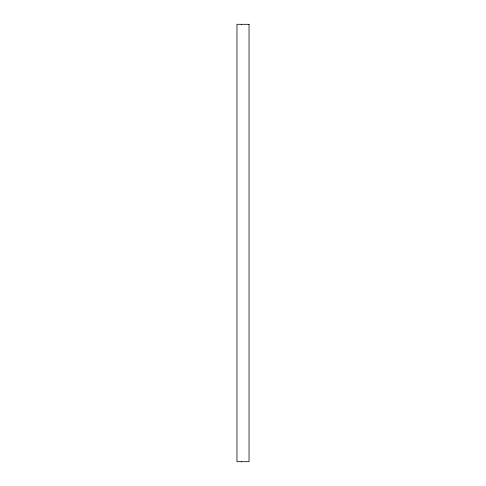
<?xml version="1.0" encoding="UTF-8"?>
<svg xmlns="http://www.w3.org/2000/svg" width="486" height="486" viewBox="0 0 486 486"><rect width="100%" height="100%" fill="white"/><g stroke="black" fill="none" stroke-linecap="round" stroke-linejoin="round"><path stroke-width="0.73" d="M241.433 24.33L241.433 24.652M241.433 461.384L241.433 461.7M249.039 24.33L236.961 24.3L236.961 461.7L249.039 461.7L249.039 24.3"/></g></svg>
